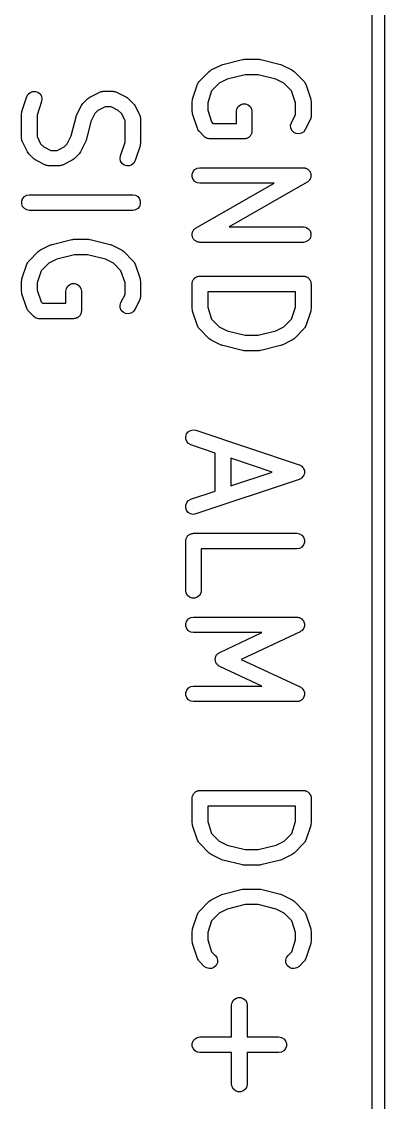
# Model space of a CAD drawing. Extents: x 84 to 159, y -171 to -32.
# Drawn here: x 99.87 to 103.38, y -97.7 to -87.25 of the extents above; entities that cross this region are included whole.
import ezdxf

# ---------------------------------------------------------------- set-up
doc = ezdxf.new("R2010")
doc.units = 0
doc.header["$MEASUREMENT"] = 0
doc.layers.add('BLACK', color=7, linetype='CONTINUOUS')

msp = doc.modelspace()

# ---------------------------------------------------------------- linework, layer by layer
at = {"layer": 'BLACK', "linetype": 'CONTINUOUS'}
for p, q in [((103.256, -105.408), (103.256, -75.7938)), ((103.376, -75.859), (103.376, -105.359)), ((101.701, -87.7218), (101.796, -87.6742)), ((101.796, -87.6742), (101.804, -87.6719)), ((101.804, -87.6719), (101.812, -87.6685)), ((101.812, -87.6685), (102.002, -87.6209)), ((102.002, -87.6209), (102.011, -87.6203)), ((102.011, -87.6203), (102.02, -87.6187)), ((102.02, -87.6187), (102.163, -87.6187)), ((102.163, -87.6187), (102.172, -87.6203)), ((102.172, -87.6203), (102.181, -87.6209)), ((102.181, -87.6209), (102.372, -87.6685)), ((102.372, -87.6685), (102.379, -87.6719)), ((102.379, -87.6719), (102.387, -87.6742)), ((102.387, -87.6742), (102.482, -87.7218)), ((101.586, -87.8311), (101.681, -87.7359)), ((101.681, -87.7359), (101.691, -87.729)), ((101.691, -87.729), (101.701, -87.7218)), ((102.029, -87.7687), (101.856, -87.812)), ((102.154, -87.7687), (102.029, -87.7687)), ((102.327, -87.812), (102.154, -87.7687)), ((102.482, -87.7218), (102.492, -87.729)), ((102.492, -87.729), (102.502, -87.7359)), ((102.502, -87.7359), (102.597, -87.8311)), ((101.52, -88.0033), (101.568, -87.8604)), ((101.568, -87.8604), (101.57, -87.8566)), ((101.57, -87.8566), (101.571, -87.8524)), ((101.571, -87.8524), (101.576, -87.8452)), ((101.576, -87.8452), (101.58, -87.8375)), ((101.58, -87.8375), (101.584, -87.8346)), ((101.584, -87.8346), (101.586, -87.8311)), ((101.779, -87.8505), (101.705, -87.9247)), ((101.856, -87.812), (101.779, -87.8505)), ((102.404, -87.8505), (102.327, -87.812)), ((102.478, -87.9247), (102.404, -87.8505)), ((102.597, -87.8311), (102.6, -87.8347)), ((102.6, -87.8347), (102.603, -87.8375)), ((102.603, -87.8375), (102.607, -87.8452)), ((102.607, -87.8452), (102.612, -87.8524)), ((102.612, -87.8524), (102.613, -87.8566)), ((102.613, -87.8566), (102.615, -87.8604)), ((102.615, -87.8604), (102.663, -88.0033)), ((99.8705, -88.1223), (99.9181, -87.9795)), ((99.9181, -87.9795), (99.9305, -87.9566)), ((99.9305, -87.9566), (99.95, -87.9393)), ((99.95, -87.9393), (99.9742, -87.9297)), ((99.9742, -87.9297), (100, -87.929)), ((100, -87.929), (100.025, -87.9372)), ((100.025, -87.9372), (100.045, -87.9534)), ((100.045, -87.9534), (100.059, -87.9756)), ((100.059, -87.9756), (100.064, -88.0011)), ((100.064, -88.0011), (100.06, -88.0269)), ((100.46, -88.0454), (100.508, -87.9978)), ((100.508, -87.9978), (100.517, -87.9909)), ((100.517, -87.9909), (100.527, -87.9837)), ((100.527, -87.9837), (100.622, -87.9361)), ((100.622, -87.9361), (100.627, -87.9349)), ((100.627, -87.9349), (100.63, -87.9327)), ((100.63, -87.9327), (100.639, -87.9312)), ((100.639, -87.9312), (100.647, -87.9287)), ((100.647, -87.9287), (100.652, -87.9289)), ((100.652, -87.9289), (100.656, -87.9282)), ((100.656, -87.9282), (100.751, -87.9282)), ((100.751, -87.9282), (100.755, -87.9289)), ((100.755, -87.9289), (100.76, -87.9287)), ((100.76, -87.9287), (100.768, -87.9312)), ((100.768, -87.9312), (100.777, -87.9327)), ((100.777, -87.9327), (100.781, -87.9349)), ((100.781, -87.9349), (100.785, -87.9361)), ((100.785, -87.9361), (100.88, -87.9837)), ((100.88, -87.9837), (100.89, -87.9909)), ((100.89, -87.9909), (100.899, -87.9978)), ((100.899, -87.9978), (100.947, -88.0454)), ((101.517, -88.027), (101.519, -88.0152)), ((101.519, -88.0152), (101.52, -88.0033)), ((101.705, -87.9247), (101.667, -88.0392)), ((102.517, -88.0392), (102.478, -87.9247)), ((102.663, -88.0033), (102.665, -88.0152)), ((102.665, -88.0152), (102.667, -88.027)), ((99.8687, -88.1342), (99.8705, -88.1223)), ((100.06, -88.0269), (100.017, -88.1582)), ((100.398, -88.1601), (100.446, -88.0649)), ((100.446, -88.0649), (100.453, -88.0552)), ((100.453, -88.0552), (100.46, -88.0454)), ((100.605, -88.1124), (100.575, -88.1429)), ((100.674, -88.0782), (100.605, -88.1124)), ((100.733, -88.0782), (100.674, -88.0782)), ((100.802, -88.1124), (100.733, -88.0782)), ((100.832, -88.1429), (100.802, -88.1124)), ((100.947, -88.0454), (100.954, -88.0552)), ((100.954, -88.0552), (100.961, -88.0649)), ((100.961, -88.0649), (101.009, -88.1601)), ((101.517, -88.1222), (101.517, -88.027)), ((101.519, -88.1341), (101.517, -88.1222)), ((101.667, -88.0392), (101.667, -88.1101)), ((101.667, -88.1101), (101.705, -88.2246)), ((101.945, -88.1222), (101.95, -88.0966)), ((101.945, -88.2377), (101.945, -88.1222)), ((101.95, -88.0966), (101.963, -88.074)), ((101.963, -88.074), (101.983, -88.0573)), ((101.983, -88.0573), (102.007, -88.0484)), ((102.007, -88.0484), (102.033, -88.0484)), ((102.033, -88.0484), (102.058, -88.0573)), ((102.058, -88.0573), (102.078, -88.074)), ((102.078, -88.074), (102.091, -88.0966)), ((102.091, -88.0966), (102.095, -88.1222)), ((102.095, -88.1222), (102.095, -88.3127)), ((102.517, -88.1522), (102.517, -88.0392)), ((102.667, -88.027), (102.667, -88.1699)), ((99.8666, -88.146), (99.8687, -88.1342)), ((99.8666, -88.3841), (99.8666, -88.146)), ((100.017, -88.1582), (100.017, -88.3664)), ((100.347, -88.358), (100.393, -88.1755)), ((100.393, -88.1755), (100.396, -88.168)), ((100.396, -88.168), (100.398, -88.1601)), ((100.536, -88.2198), (100.491, -88.4023)), ((100.575, -88.1429), (100.536, -88.2198)), ((100.867, -88.2114), (100.832, -88.1429)), ((100.867, -88.4196), (100.867, -88.2114)), ((101.009, -88.1601), (101.01, -88.1643)), ((101.01, -88.1643), (101.012, -88.168)), ((101.012, -88.168), (101.014, -88.1767)), ((101.014, -88.1767), (101.016, -88.1851)), ((101.016, -88.1851), (101.016, -88.1894)), ((101.016, -88.1894), (101.017, -88.1937)), ((101.017, -88.1937), (101.017, -88.4318)), ((101.52, -88.146), (101.519, -88.1341)), ((101.568, -88.2888), (101.52, -88.146)), ((101.705, -88.2246), (101.718, -88.2377)), ((102.477, -88.2316), (102.517, -88.1522)), ((102.659, -88.2034), (102.611, -88.2986)), ((102.66, -88.1993), (102.659, -88.2034)), ((102.662, -88.1955), (102.66, -88.1993)), ((102.664, -88.1869), (102.662, -88.1955)), ((102.666, -88.1784), (102.664, -88.1869)), ((102.667, -88.1699), (102.666, -88.1741)), ((102.666, -88.1741), (102.666, -88.1784)), ((101.57, -88.2926), (101.568, -88.2888)), ((101.571, -88.2968), (101.57, -88.2926)), ((101.576, -88.304), (101.571, -88.2968)), ((101.58, -88.3117), (101.576, -88.304)), ((101.584, -88.3146), (101.58, -88.3117)), ((101.586, -88.3181), (101.584, -88.3146)), ((101.634, -88.3657), (101.586, -88.3181)), ((101.718, -88.2377), (101.945, -88.2377)), ((102.092, -88.3319), (102.091, -88.3384)), ((102.094, -88.3257), (102.092, -88.3319)), ((102.095, -88.3127), (102.094, -88.3192)), ((102.094, -88.3192), (102.094, -88.3257)), ((102.469, -88.2565), (102.477, -88.2316)), ((102.471, -88.2825), (102.469, -88.2565)), ((102.481, -88.3064), (102.471, -88.2825)), ((102.499, -88.3253), (102.481, -88.3064)), ((102.523, -88.337), (102.499, -88.3253)), ((102.596, -88.3196), (102.574, -88.3339)), ((102.611, -88.2986), (102.596, -88.3196)), ((99.8674, -88.3884), (99.8666, -88.3841)), ((99.8671, -88.3927), (99.8674, -88.3884)), ((99.8696, -88.4011), (99.8671, -88.3927)), ((99.8711, -88.4098), (99.8696, -88.4011)), ((99.8733, -88.4135), (99.8711, -88.4098)), ((99.8745, -88.4177), (99.8733, -88.4135)), ((99.9222, -88.5129), (99.8745, -88.4177)), ((100.017, -88.3664), (100.051, -88.435)), ((100.051, -88.435), (100.081, -88.4654)), ((100.278, -88.4654), (100.309, -88.435)), ((100.309, -88.435), (100.347, -88.358)), ((100.485, -88.4177), (100.437, -88.5129)), ((100.487, -88.4098), (100.485, -88.4177)), ((100.491, -88.4023), (100.487, -88.4098)), ((100.823, -88.5509), (100.867, -88.4196)), ((101.017, -88.4318), (101.015, -88.4436)), ((101.637, -88.3676), (101.634, -88.3657)), ((101.639, -88.3702), (101.637, -88.3676)), ((101.647, -88.3751), (101.639, -88.3702)), ((101.655, -88.3807), (101.647, -88.3751)), ((101.658, -88.3815), (101.655, -88.3807)), ((101.661, -88.3832), (101.658, -88.3815)), ((101.671, -88.3849), (101.661, -88.3832)), ((101.68, -88.3874), (101.671, -88.3849)), ((101.684, -88.3871), (101.68, -88.3874)), ((101.687, -88.3877), (101.684, -88.3871)), ((102.02, -88.3877), (101.687, -88.3877)), ((102.027, -88.3866), (102.02, -88.3877)), ((102.033, -88.3866), (102.027, -88.3866)), ((102.039, -88.3843), (102.033, -88.3866)), ((102.046, -88.3832), (102.039, -88.3843)), ((102.052, -88.3799), (102.046, -88.3832)), ((102.058, -88.3777), (102.052, -88.3799)), ((102.063, -88.3734), (102.058, -88.3777)), ((102.068, -88.3702), (102.063, -88.3734)), ((102.073, -88.3651), (102.068, -88.3702)), ((102.078, -88.3609), (102.073, -88.3651)), ((102.081, -88.3552), (102.078, -88.3609)), ((102.085, -88.3502), (102.081, -88.3552)), ((102.087, -88.344), (102.085, -88.3502)), ((102.091, -88.3384), (102.087, -88.344)), ((102.548, -88.34), (102.523, -88.337)), ((102.574, -88.3339), (102.548, -88.34)), ((99.9293, -88.5226), (99.9222, -88.5129)), ((99.9362, -88.5324), (99.9293, -88.5226)), ((99.9838, -88.58), (99.9362, -88.5324)), ((100.081, -88.4654), (100.15, -88.4996)), ((100.15, -88.4996), (100.21, -88.4996)), ((100.21, -88.4996), (100.278, -88.4654)), ((100.423, -88.5324), (100.376, -88.58)), ((100.43, -88.5226), (100.423, -88.5324)), ((100.437, -88.5129), (100.43, -88.5226)), ((101.013, -88.4555), (100.965, -88.5983)), ((101.015, -88.4436), (101.013, -88.4555)), ((99.9937, -88.5869), (99.9838, -88.58)), ((100.003, -88.5941), (99.9937, -88.5869)), ((100.099, -88.6417), (100.003, -88.5941)), ((100.103, -88.6429), (100.099, -88.6417)), ((100.106, -88.6451), (100.103, -88.6429)), ((100.115, -88.6466), (100.106, -88.6451)), ((100.253, -88.6451), (100.244, -88.6466)), ((100.257, -88.6429), (100.253, -88.6451)), ((100.261, -88.6417), (100.257, -88.6429)), ((100.356, -88.5941), (100.261, -88.6417)), ((100.366, -88.5869), (100.356, -88.5941)), ((100.376, -88.58), (100.366, -88.5869)), ((100.819, -88.5767), (100.823, -88.5509)), ((100.824, -88.6022), (100.819, -88.5767)), ((100.838, -88.6244), (100.824, -88.6022)), ((100.858, -88.6406), (100.838, -88.6244)), ((100.883, -88.6488), (100.858, -88.6406)), ((100.933, -88.6385), (100.909, -88.6481)), ((100.953, -88.6212), (100.933, -88.6385)), ((100.965, -88.5983), (100.953, -88.6212)), ((100.124, -88.6491), (100.115, -88.6466)), ((100.128, -88.6489), (100.124, -88.6491)), ((100.132, -88.6496), (100.128, -88.6489)), ((100.227, -88.6496), (100.132, -88.6496)), ((100.232, -88.6489), (100.227, -88.6496)), ((100.236, -88.6491), (100.232, -88.6489)), ((100.244, -88.6466), (100.236, -88.6491)), ((100.909, -88.6481), (100.883, -88.6488)), ((101.518, -88.7283), (101.527, -88.7038)), ((101.518, -88.7543), (101.518, -88.7283)), ((101.527, -88.7038), (101.543, -88.6838)), ((101.543, -88.6838), (101.566, -88.6708)), ((101.566, -88.6708), (101.592, -88.6663)), ((101.592, -88.6663), (102.592, -88.6663)), ((102.592, -88.6663), (102.598, -88.6675)), ((102.598, -88.6675), (102.605, -88.6675)), ((102.605, -88.6675), (102.611, -88.6697)), ((102.611, -88.6697), (102.617, -88.6708)), ((102.617, -88.6708), (102.623, -88.6742)), ((102.623, -88.6742), (102.629, -88.6765)), ((102.629, -88.6765), (102.634, -88.6806)), ((102.634, -88.6806), (102.64, -88.6838)), ((102.64, -88.6838), (102.644, -88.689)), ((102.644, -88.689), (102.649, -88.6933)), ((102.649, -88.6933), (102.652, -88.6989)), ((102.652, -88.6989), (102.657, -88.7038)), ((102.657, -88.7038), (102.659, -88.7101)), ((102.659, -88.7101), (102.662, -88.7159)), ((102.662, -88.7159), (102.663, -88.7223)), ((102.663, -88.7223), (102.665, -88.7283)), ((102.665, -88.7283), (102.665, -88.735)), ((102.665, -88.735), (102.667, -88.7416)), ((102.667, -88.7416), (102.665, -88.7479)), ((102.665, -88.7479), (102.665, -88.7543)), ((101.527, -88.7788), (101.518, -88.7543)), ((101.543, -88.7987), (101.527, -88.7788)), ((101.566, -88.8118), (101.543, -88.7987)), ((101.554, -89.2476), (102.309, -88.8163)), ((101.592, -88.8163), (101.566, -88.8118)), ((102.309, -88.8163), (101.592, -88.8163)), ((102.629, -88.8064), (101.874, -89.2377)), ((102.634, -88.8021), (102.629, -88.8064)), ((102.64, -88.7987), (102.634, -88.8021)), ((102.644, -88.7938), (102.64, -88.7987)), ((102.649, -88.7897), (102.644, -88.7938)), ((102.652, -88.7839), (102.649, -88.7897)), ((102.657, -88.7788), (102.652, -88.7839)), ((102.659, -88.7728), (102.657, -88.7788)), ((102.662, -88.7672), (102.659, -88.7728)), ((102.663, -88.7606), (102.662, -88.7672)), ((102.665, -88.7543), (102.663, -88.7606)), ((99.8767, -88.9657), (99.8934, -88.9457)), ((99.8934, -88.9457), (99.916, -88.9327)), ((99.916, -88.9327), (99.9416, -88.9282)), ((99.9416, -88.9282), (100.942, -88.9282)), ((100.942, -88.9282), (100.967, -88.9327)), ((100.967, -88.9327), (100.99, -88.9457)), ((100.99, -88.9457), (101.007, -88.9657)), ((99.8678, -88.9902), (99.8767, -88.9657)), ((99.8678, -89.0162), (99.8678, -88.9902)), ((99.8767, -89.0407), (99.8678, -89.0162)), ((99.8934, -89.0606), (99.8767, -89.0407)), ((99.916, -89.0737), (99.8934, -89.0606)), ((100.99, -89.0606), (100.967, -89.0737)), ((101.007, -89.0407), (100.99, -89.0606)), ((101.007, -88.9657), (101.015, -88.9902)), ((101.015, -89.0162), (101.007, -89.0407)), ((101.015, -88.9902), (101.015, -89.0162)), ((99.9416, -89.0782), (99.916, -89.0737)), ((100.942, -89.0782), (99.9416, -89.0782)), ((100.967, -89.0737), (100.942, -89.0782)), ((101.527, -89.2752), (101.531, -89.2701)), ((101.531, -89.2701), (101.534, -89.2642)), ((101.534, -89.2642), (101.539, -89.2602)), ((101.539, -89.2602), (101.543, -89.2553)), ((101.543, -89.2553), (101.549, -89.2519)), ((101.549, -89.2519), (101.554, -89.2476)), ((101.874, -89.2377), (102.592, -89.2377)), ((102.592, -89.2377), (102.617, -89.2422)), ((102.617, -89.2422), (102.64, -89.2553)), ((102.64, -89.2553), (102.657, -89.2752)), ((100.162, -89.4066), (100.352, -89.359)), ((100.352, -89.359), (100.361, -89.3584)), ((100.361, -89.3584), (100.37, -89.3568)), ((100.37, -89.3568), (100.513, -89.3568)), ((100.513, -89.3568), (100.522, -89.3584)), ((100.522, -89.3584), (100.531, -89.359)), ((100.531, -89.359), (100.722, -89.4066)), ((101.517, -89.3124), (101.518, -89.3061)), ((101.518, -89.319), (101.517, -89.3124)), ((101.518, -89.2997), (101.52, -89.2934)), ((101.518, -89.3061), (101.518, -89.2997)), ((101.518, -89.3257), (101.518, -89.319)), ((101.52, -89.3317), (101.518, -89.3257)), ((101.52, -89.2934), (101.521, -89.2867)), ((101.521, -89.3381), (101.52, -89.3317)), ((101.521, -89.2867), (101.524, -89.2812)), ((101.524, -89.3439), (101.521, -89.3381)), ((101.524, -89.2812), (101.527, -89.2752)), ((101.527, -89.3502), (101.524, -89.3439)), ((101.531, -89.3551), (101.527, -89.3502)), ((101.534, -89.3607), (101.531, -89.3551)), ((101.539, -89.365), (101.534, -89.3607)), ((101.543, -89.3702), (101.539, -89.365)), ((101.549, -89.3734), (101.543, -89.3702)), ((101.554, -89.3775), (101.549, -89.3734)), ((102.64, -89.3702), (102.617, -89.3832)), ((102.657, -89.3502), (102.64, -89.3702)), ((102.657, -89.2752), (102.665, -89.2997)), ((102.665, -89.3257), (102.657, -89.3502)), ((102.665, -89.2997), (102.665, -89.3257)), ((99.9362, -89.5692), (100.031, -89.474)), ((100.031, -89.474), (100.041, -89.4671)), ((100.041, -89.4671), (100.051, -89.4599)), ((100.051, -89.4599), (100.146, -89.4123)), ((100.146, -89.4123), (100.154, -89.41)), ((100.154, -89.41), (100.162, -89.4066)), ((100.722, -89.4066), (100.729, -89.41)), ((100.729, -89.41), (100.737, -89.4123)), ((100.737, -89.4123), (100.832, -89.4599)), ((100.832, -89.4599), (100.842, -89.4671)), ((100.842, -89.4671), (100.852, -89.474)), ((100.852, -89.474), (100.947, -89.5692)), ((101.56, -89.3798), (101.554, -89.3775)), ((101.566, -89.3832), (101.56, -89.3798)), ((101.572, -89.3843), (101.566, -89.3832)), ((101.578, -89.3865), (101.572, -89.3843)), ((101.585, -89.3865), (101.578, -89.3865)), ((101.592, -89.3877), (101.585, -89.3865)), ((102.592, -89.3877), (101.592, -89.3877)), ((102.617, -89.3832), (102.592, -89.3877)), ((99.9213, -89.5905), (99.9263, -89.5833)), ((99.9263, -89.5833), (99.9305, -89.5756)), ((99.9305, -89.5756), (99.9337, -89.5727)), ((99.9337, -89.5727), (99.9362, -89.5692)), ((100.206, -89.5501), (100.129, -89.5886)), ((100.379, -89.5068), (100.206, -89.5501)), ((100.504, -89.5068), (100.379, -89.5068)), ((100.677, -89.5501), (100.504, -89.5068)), ((100.754, -89.5886), (100.677, -89.5501)), ((100.947, -89.5692), (100.95, -89.5727)), ((100.95, -89.5727), (100.953, -89.5756)), ((100.953, -89.5756), (100.957, -89.5833)), ((100.957, -89.5833), (100.962, -89.5905)), ((99.8705, -89.7414), (99.9181, -89.5985)), ((99.9181, -89.5985), (99.9201, -89.5947)), ((99.9201, -89.5947), (99.9213, -89.5905)), ((100.055, -89.6628), (100.017, -89.7773)), ((100.129, -89.5886), (100.055, -89.6628)), ((100.828, -89.6628), (100.754, -89.5886)), ((100.867, -89.7773), (100.828, -89.6628)), ((100.962, -89.5905), (100.963, -89.5947)), ((100.963, -89.5947), (100.965, -89.5985)), ((100.965, -89.5985), (101.013, -89.7414)), ((99.8666, -89.7651), (99.8687, -89.7533)), ((99.8666, -89.8603), (99.8666, -89.7651)), ((99.8687, -89.7533), (99.8705, -89.7414)), ((100.017, -89.7773), (100.017, -89.8482)), ((100.333, -89.7954), (100.357, -89.7865)), ((100.357, -89.7865), (100.383, -89.7865)), ((100.383, -89.7865), (100.408, -89.7954)), ((100.867, -89.8902), (100.867, -89.7773)), ((101.013, -89.7414), (101.015, -89.7533)), ((101.015, -89.7533), (101.017, -89.7651)), ((101.017, -89.7651), (101.017, -89.908)), ((101.517, -89.7889), (101.518, -89.7824)), ((101.517, -90.027), (101.517, -89.7889)), ((101.518, -89.7759), (101.52, -89.7697)), ((101.518, -89.7824), (101.518, -89.7759)), ((101.52, -89.7697), (101.521, -89.7633)), ((101.521, -89.7633), (101.524, -89.7576)), ((101.524, -89.7576), (101.527, -89.7514)), ((101.527, -89.7514), (101.531, -89.7464)), ((101.531, -89.7464), (101.534, -89.7407)), ((101.534, -89.7407), (101.539, -89.7365)), ((101.539, -89.7365), (101.543, -89.7315)), ((101.543, -89.7315), (101.549, -89.7282)), ((101.549, -89.7282), (101.554, -89.724)), ((101.554, -89.724), (101.56, -89.7217)), ((101.56, -89.7217), (101.566, -89.7184)), ((101.566, -89.7184), (101.572, -89.7173)), ((101.572, -89.7173), (101.579, -89.715)), ((101.579, -89.715), (101.585, -89.715)), ((101.585, -89.715), (101.592, -89.7139)), ((101.592, -89.7139), (102.592, -89.7139)), ((102.592, -89.7139), (102.598, -89.715)), ((102.598, -89.715), (102.605, -89.715)), ((102.605, -89.715), (102.611, -89.7173)), ((102.611, -89.7173), (102.617, -89.7184)), ((102.617, -89.7184), (102.623, -89.7217)), ((102.623, -89.7217), (102.629, -89.724)), ((102.629, -89.724), (102.634, -89.7282)), ((102.634, -89.7282), (102.64, -89.7315)), ((102.64, -89.7315), (102.644, -89.7365)), ((102.644, -89.7365), (102.649, -89.7407)), ((102.649, -89.7407), (102.652, -89.7464)), ((102.652, -89.7464), (102.657, -89.7514)), ((102.657, -89.7514), (102.659, -89.7576)), ((102.659, -89.7576), (102.662, -89.7633)), ((102.662, -89.7633), (102.663, -89.7697)), ((102.663, -89.7697), (102.665, -89.7759)), ((102.665, -89.7759), (102.665, -89.7824)), ((102.665, -89.7824), (102.667, -89.7889)), ((102.667, -89.7889), (102.667, -90.027)), ((99.8687, -89.8722), (99.8666, -89.8603)), ((99.8705, -89.8841), (99.8687, -89.8722)), ((99.9181, -90.0269), (99.8705, -89.8841)), ((100.017, -89.8482), (100.055, -89.9627)), ((100.295, -89.8603), (100.3, -89.8347)), ((100.295, -89.9758), (100.295, -89.8603)), ((100.3, -89.8347), (100.313, -89.8121)), ((100.313, -89.8121), (100.333, -89.7954)), ((100.408, -89.7954), (100.428, -89.8121)), ((100.428, -89.8121), (100.441, -89.8347)), ((100.441, -89.8347), (100.445, -89.8603)), ((100.445, -89.8603), (100.445, -90.0508)), ((100.827, -89.9696), (100.867, -89.8902)), ((101.667, -89.8639), (101.667, -90.0148)), ((102.517, -89.8639), (101.667, -89.8639)), ((102.517, -90.0148), (102.517, -89.8639)), ((100.055, -89.9627), (100.068, -89.9758)), ((100.068, -89.9758), (100.295, -89.9758)), ((100.819, -89.9946), (100.827, -89.9696)), ((100.821, -90.0206), (100.819, -89.9946)), ((101.009, -89.9415), (100.961, -90.0367)), ((101.01, -89.9373), (101.009, -89.9415)), ((101.012, -89.9336), (101.01, -89.9373)), ((101.014, -89.9249), (101.012, -89.9336)), ((101.016, -89.9165), (101.014, -89.9249)), ((101.017, -89.908), (101.016, -89.9122)), ((101.016, -89.9122), (101.016, -89.9165)), ((99.9201, -90.0307), (99.9181, -90.0269)), ((99.9213, -90.0349), (99.9201, -90.0307)), ((99.9263, -90.0421), (99.9213, -90.0349)), ((99.9305, -90.0498), (99.9263, -90.0421)), ((99.9337, -90.0527), (99.9305, -90.0498)), ((99.9362, -90.0562), (99.9337, -90.0527)), ((99.9838, -90.1038), (99.9362, -90.0562)), ((99.9865, -90.1057), (99.9838, -90.1038)), ((99.9886, -90.1083), (99.9865, -90.1057)), ((100.423, -90.1032), (100.418, -90.1083)), ((100.428, -90.099), (100.423, -90.1032)), ((100.431, -90.0933), (100.428, -90.099)), ((100.435, -90.0883), (100.431, -90.0933)), ((100.437, -90.0821), (100.435, -90.0883)), ((100.441, -90.0765), (100.437, -90.0821)), ((100.442, -90.07), (100.441, -90.0765)), ((100.444, -90.0638), (100.442, -90.07)), ((100.445, -90.0508), (100.444, -90.0573)), ((100.444, -90.0573), (100.444, -90.0638)), ((100.831, -90.0445), (100.821, -90.0206)), ((100.849, -90.0634), (100.831, -90.0445)), ((100.873, -90.0751), (100.849, -90.0634)), ((100.898, -90.0781), (100.873, -90.0751)), ((100.924, -90.072), (100.898, -90.0781)), ((100.946, -90.0577), (100.924, -90.072)), ((100.961, -90.0367), (100.946, -90.0577)), ((101.519, -90.0388), (101.517, -90.027)), ((101.52, -90.0507), (101.519, -90.0388)), ((101.568, -90.1936), (101.52, -90.0507)), ((101.667, -90.0148), (101.705, -90.1293)), ((102.478, -90.1293), (102.517, -90.0148)), ((102.663, -90.0507), (102.615, -90.1936)), ((102.665, -90.0388), (102.663, -90.0507)), ((102.667, -90.027), (102.665, -90.0388)), ((99.9971, -90.1132), (99.9886, -90.1083)), ((100.005, -90.1188), (99.9971, -90.1132)), ((100.008, -90.1196), (100.005, -90.1188)), ((100.011, -90.1213), (100.008, -90.1196)), ((100.021, -90.123), (100.011, -90.1213)), ((100.03, -90.1255), (100.021, -90.123)), ((100.034, -90.1252), (100.03, -90.1255)), ((100.037, -90.1258), (100.034, -90.1252)), ((100.37, -90.1258), (100.037, -90.1258)), ((100.377, -90.1247), (100.37, -90.1258)), ((100.383, -90.1247), (100.377, -90.1247)), ((100.389, -90.1224), (100.383, -90.1247)), ((100.396, -90.1213), (100.389, -90.1224)), ((100.402, -90.118), (100.396, -90.1213)), ((100.408, -90.1158), (100.402, -90.118)), ((100.413, -90.1115), (100.408, -90.1158)), ((100.418, -90.1083), (100.413, -90.1115)), ((101.57, -90.1974), (101.568, -90.1936)), ((101.571, -90.2016), (101.57, -90.1974)), ((101.576, -90.2087), (101.571, -90.2016)), ((101.58, -90.2165), (101.576, -90.2087)), ((101.705, -90.1293), (101.779, -90.2035)), ((101.779, -90.2035), (101.856, -90.242)), ((102.327, -90.242), (102.404, -90.2035)), ((102.404, -90.2035), (102.478, -90.1293)), ((102.607, -90.2088), (102.603, -90.2165)), ((102.612, -90.2016), (102.607, -90.2088)), ((102.613, -90.1974), (102.612, -90.2016)), ((102.615, -90.1936), (102.613, -90.1974)), ((101.584, -90.2193), (101.58, -90.2165)), ((101.586, -90.2229), (101.584, -90.2193)), ((101.681, -90.3181), (101.586, -90.2229)), ((101.856, -90.242), (102.029, -90.2853)), ((102.029, -90.2853), (102.154, -90.2853)), ((102.154, -90.2853), (102.327, -90.242)), ((102.597, -90.2229), (102.502, -90.3181)), ((102.6, -90.2193), (102.597, -90.2229)), ((102.603, -90.2165), (102.6, -90.2193)), ((101.691, -90.325), (101.681, -90.3181)), ((101.701, -90.3322), (101.691, -90.325)), ((101.796, -90.3798), (101.701, -90.3322)), ((101.804, -90.3821), (101.796, -90.3798)), ((101.812, -90.3855), (101.804, -90.3821)), ((102.002, -90.4331), (101.812, -90.3855)), ((102.372, -90.3855), (102.181, -90.4331)), ((102.379, -90.3821), (102.372, -90.3855)), ((102.387, -90.3798), (102.379, -90.3821)), ((102.482, -90.3322), (102.387, -90.3798)), ((102.492, -90.325), (102.482, -90.3322)), ((102.502, -90.3181), (102.492, -90.325)), ((102.011, -90.4337), (102.002, -90.4331)), ((102.02, -90.4353), (102.011, -90.4337)), ((102.163, -90.4353), (102.02, -90.4353)), ((102.172, -90.4337), (102.163, -90.4353)), ((102.181, -90.4331), (102.172, -90.4337)), ((101.454, -91.2625), (101.463, -91.2378)), ((101.463, -91.2378), (101.479, -91.2174)), ((101.479, -91.2174), (101.501, -91.2037)), ((101.501, -91.2037), (101.527, -91.1985)), ((101.527, -91.1985), (101.552, -91.2023)), ((101.552, -91.2023), (102.552, -91.5357)), ((101.455, -91.2885), (101.454, -91.2625)), ((101.465, -91.3127), (101.455, -91.2885)), ((101.482, -91.3322), (101.465, -91.3127)), ((101.505, -91.3446), (101.482, -91.3322)), ((101.739, -91.4228), (101.505, -91.3446)), ((101.739, -91.7908), (101.739, -91.4228)), ((102.291, -91.6068), (101.889, -91.4728)), ((101.889, -91.4728), (101.889, -91.7408)), ((102.552, -91.5357), (102.554, -91.5366)), ((102.554, -91.5366), (102.556, -91.5371)), ((102.556, -91.5371), (102.566, -91.5428)), ((102.566, -91.5428), (102.575, -91.5481)), ((102.575, -91.5481), (102.577, -91.5496)), ((102.577, -91.5496), (102.578, -91.5507)), ((102.578, -91.5507), (102.585, -91.5593)), ((102.585, -91.5593), (102.593, -91.5675)), ((102.593, -91.5675), (102.593, -91.5695)), ((101.889, -91.7408), (102.291, -91.6068)), ((102.566, -91.6708), (102.556, -91.6766)), ((102.575, -91.6656), (102.566, -91.6708)), ((102.577, -91.664), (102.575, -91.6656)), ((102.578, -91.6629), (102.577, -91.664)), ((102.585, -91.6543), (102.578, -91.6629)), ((102.593, -91.6461), (102.585, -91.6543)), ((102.593, -91.5695), (102.595, -91.5711)), ((102.595, -91.6425), (102.593, -91.6441)), ((102.593, -91.6441), (102.593, -91.6461)), ((102.595, -91.5711), (102.598, -91.5815)), ((102.598, -91.6321), (102.595, -91.6425)), ((102.598, -91.5815), (102.602, -91.5918)), ((102.602, -91.6218), (102.598, -91.6321)), ((102.602, -91.5918), (102.602, -91.5938)), ((102.602, -91.5938), (102.603, -91.5958)), ((102.603, -91.6178), (102.602, -91.6198)), ((102.602, -91.6198), (102.602, -91.6218)), ((102.603, -91.5958), (102.603, -91.6068)), ((102.603, -91.6068), (102.603, -91.6178)), ((102.552, -91.678), (101.552, -92.0113)), ((102.554, -91.677), (102.552, -91.678)), ((102.556, -91.6766), (102.554, -91.677)), ((101.465, -91.9009), (101.482, -91.8814)), ((101.482, -91.8814), (101.505, -91.869)), ((101.505, -91.869), (101.739, -91.7908)), ((101.454, -91.9511), (101.455, -91.9251)), ((101.463, -91.9759), (101.454, -91.9511)), ((101.455, -91.9251), (101.465, -91.9009)), ((101.479, -91.9963), (101.463, -91.9759)), ((101.501, -92.0099), (101.479, -91.9963)), ((101.527, -92.0151), (101.501, -92.0099)), ((101.552, -92.0113), (101.527, -92.0151)), ((101.454, -92.2735), (101.455, -92.267)), ((101.454, -92.7497), (101.454, -92.2735)), ((101.455, -92.2605), (101.457, -92.2543)), ((101.455, -92.267), (101.455, -92.2605)), ((101.457, -92.2543), (101.458, -92.2478)), ((101.458, -92.2478), (101.461, -92.2421)), ((101.461, -92.2421), (101.464, -92.236)), ((101.464, -92.236), (101.468, -92.2309)), ((101.468, -92.2309), (101.471, -92.2253)), ((101.471, -92.2253), (101.476, -92.221)), ((101.476, -92.221), (101.48, -92.216)), ((101.48, -92.216), (101.486, -92.2127)), ((101.486, -92.2127), (101.491, -92.2085)), ((101.491, -92.2085), (101.497, -92.2063)), ((101.497, -92.2063), (101.503, -92.203)), ((101.503, -92.203), (101.509, -92.2019)), ((101.509, -92.2019), (101.516, -92.1996)), ((101.516, -92.1996), (101.522, -92.1996)), ((101.522, -92.1996), (101.529, -92.1985)), ((101.529, -92.1985), (102.529, -92.1985)), ((102.529, -92.1985), (102.554, -92.203)), ((102.554, -92.203), (102.577, -92.216)), ((102.577, -92.216), (102.594, -92.236)), ((102.594, -92.236), (102.602, -92.2605)), ((102.602, -92.2865), (102.594, -92.311)), ((102.602, -92.2605), (102.602, -92.2865)), ((102.529, -92.3485), (101.604, -92.3485)), ((101.604, -92.3485), (101.604, -92.7497)), ((102.554, -92.344), (102.529, -92.3485)), ((102.577, -92.3309), (102.554, -92.344)), ((102.594, -92.311), (102.577, -92.3309)), ((101.458, -92.7753), (101.454, -92.7497)), ((101.471, -92.7979), (101.458, -92.7753)), ((101.491, -92.8146), (101.471, -92.7979)), ((101.516, -92.8235), (101.491, -92.8146)), ((101.566, -92.8146), (101.542, -92.8235)), ((101.586, -92.7979), (101.566, -92.8146)), ((101.599, -92.7753), (101.586, -92.7979)), ((101.604, -92.7497), (101.599, -92.7753)), ((101.542, -92.8235), (101.516, -92.8235)), ((101.464, -93.0455), (101.48, -93.0255)), ((101.48, -93.0255), (101.503, -93.0125)), ((101.503, -93.0125), (101.529, -93.008)), ((101.529, -93.008), (102.529, -93.008)), ((102.529, -93.008), (102.538, -93.0097)), ((102.538, -93.0097), (102.548, -93.0105)), ((102.548, -93.0105), (102.551, -93.0119)), ((102.551, -93.0119), (102.554, -93.0125)), ((102.554, -93.0125), (102.563, -93.0174)), ((102.563, -93.0174), (102.572, -93.0216)), ((102.572, -93.0216), (102.574, -93.0239)), ((102.574, -93.0239), (102.577, -93.0255)), ((102.577, -93.0255), (102.583, -93.033)), ((101.455, -93.07), (101.464, -93.0455)), ((101.455, -93.096), (101.455, -93.07)), ((101.464, -93.1205), (101.455, -93.096)), ((101.48, -93.1405), (101.464, -93.1205)), ((102.587, -93.128), (102.582, -93.136)), ((102.583, -93.033), (102.59, -93.04)), ((102.594, -93.1205), (102.587, -93.128)), ((102.59, -93.04), (102.591, -93.043)), ((102.591, -93.043), (102.594, -93.0455)), ((102.594, -93.0455), (102.597, -93.0547)), ((102.595, -93.1174), (102.594, -93.1205)), ((102.597, -93.1147), (102.595, -93.1174)), ((102.597, -93.0547), (102.601, -93.0636)), ((102.599, -93.1052), (102.597, -93.1147)), ((102.602, -93.096), (102.599, -93.1052)), ((102.601, -93.0636), (102.601, -93.0669)), ((102.601, -93.0669), (102.602, -93.07)), ((102.602, -93.07), (102.602, -93.0798)), ((102.602, -93.0798), (102.603, -93.0895)), ((102.603, -93.0895), (102.602, -93.0927)), ((102.602, -93.0927), (102.602, -93.096)), ((101.503, -93.1535), (101.48, -93.1405)), ((101.529, -93.158), (101.503, -93.1535)), ((102.191, -93.158), (101.529, -93.158)), ((101.783, -93.3484), (102.191, -93.158)), ((102.56, -93.151), (101.992, -93.4163)), ((102.568, -93.1453), (102.56, -93.151)), ((102.577, -93.1405), (102.568, -93.1453)), ((102.579, -93.1379), (102.577, -93.1405)), ((102.582, -93.136), (102.579, -93.1379)), ((101.74, -93.4098), (101.741, -93.4035)), ((101.74, -93.4163), (101.74, -93.4098)), ((101.74, -93.4228), (101.74, -93.4163)), ((101.741, -93.4292), (101.74, -93.4228)), ((101.741, -93.4035), (101.742, -93.3969)), ((101.742, -93.4358), (101.741, -93.4292)), ((101.742, -93.3969), (101.745, -93.391)), ((101.745, -93.4417), (101.742, -93.4358)), ((101.745, -93.391), (101.746, -93.3847)), ((101.746, -93.448), (101.745, -93.4417)), ((101.746, -93.3847), (101.75, -93.3793)), ((101.75, -93.4534), (101.746, -93.448)), ((101.75, -93.3793), (101.753, -93.3733)), ((101.753, -93.3733), (101.758, -93.3687)), ((101.758, -93.3687), (101.761, -93.3633)), ((101.761, -93.3633), (101.767, -93.3595)), ((101.767, -93.3595), (101.771, -93.3549)), ((101.771, -93.3549), (101.777, -93.3521)), ((101.777, -93.3521), (101.783, -93.3484)), ((101.992, -93.4163), (102.56, -93.6817)), ((101.753, -93.4594), (101.75, -93.4534)), ((101.758, -93.464), (101.753, -93.4594)), ((101.761, -93.4693), (101.758, -93.464)), ((101.767, -93.4731), (101.761, -93.4693)), ((101.771, -93.4778), (101.767, -93.4731)), ((101.777, -93.4805), (101.771, -93.4778)), ((101.783, -93.4843), (101.777, -93.4805)), ((102.191, -93.6747), (101.783, -93.4843)), ((101.455, -93.7366), (101.464, -93.7122)), ((101.455, -93.7627), (101.455, -93.7366)), ((101.464, -93.7122), (101.48, -93.6922)), ((101.48, -93.6922), (101.503, -93.6792)), ((101.503, -93.6792), (101.529, -93.6747)), ((101.529, -93.6747), (102.191, -93.6747)), ((102.56, -93.6817), (102.568, -93.6873)), ((102.568, -93.6873), (102.577, -93.6922)), ((102.577, -93.6922), (102.579, -93.6947)), ((102.579, -93.6947), (102.582, -93.6966)), ((102.582, -93.6966), (102.587, -93.7047)), ((102.587, -93.7047), (102.594, -93.7122)), ((102.594, -93.7122), (102.595, -93.7153)), ((102.595, -93.7153), (102.597, -93.718)), ((102.597, -93.718), (102.599, -93.7274)), ((102.599, -93.7274), (102.602, -93.7366)), ((102.602, -93.7366), (102.602, -93.74)), ((102.602, -93.74), (102.603, -93.7432)), ((102.603, -93.7432), (102.602, -93.7529)), ((102.602, -93.7529), (102.602, -93.7627)), ((101.464, -93.7872), (101.455, -93.7627)), ((101.48, -93.8071), (101.464, -93.7872)), ((101.503, -93.8201), (101.48, -93.8071)), ((101.529, -93.8247), (101.503, -93.8201)), ((102.529, -93.8247), (101.529, -93.8247)), ((102.538, -93.823), (102.529, -93.8247)), ((102.548, -93.8221), (102.538, -93.823)), ((102.551, -93.8207), (102.548, -93.8221)), ((102.554, -93.8201), (102.551, -93.8207)), ((102.563, -93.8152), (102.554, -93.8201)), ((102.572, -93.8111), (102.563, -93.8152)), ((102.574, -93.8088), (102.572, -93.8111)), ((102.577, -93.8071), (102.574, -93.8088)), ((102.583, -93.7996), (102.577, -93.8071)), ((102.59, -93.7927), (102.583, -93.7996)), ((102.591, -93.7897), (102.59, -93.7927)), ((102.594, -93.7872), (102.591, -93.7897)), ((102.597, -93.778), (102.594, -93.7872)), ((102.601, -93.7691), (102.597, -93.778)), ((102.602, -93.7627), (102.601, -93.7658)), ((102.601, -93.7658), (102.601, -93.7691)), ((101.54, -94.7056), (101.544, -94.7006)), ((101.544, -94.7006), (101.55, -94.6973)), ((101.55, -94.6973), (101.555, -94.6931)), ((101.555, -94.6931), (101.561, -94.6909)), ((101.561, -94.6909), (101.566, -94.6876)), ((101.566, -94.6876), (101.573, -94.6864)), ((101.573, -94.6864), (101.579, -94.6842)), ((101.579, -94.6842), (101.586, -94.6842)), ((101.586, -94.6842), (101.592, -94.683)), ((101.592, -94.683), (102.592, -94.683)), ((102.592, -94.683), (102.599, -94.6842)), ((102.599, -94.6842), (102.605, -94.6842)), ((102.605, -94.6842), (102.611, -94.6864)), ((102.611, -94.6864), (102.618, -94.6876)), ((102.618, -94.6876), (102.623, -94.6909)), ((102.623, -94.6909), (102.63, -94.6931)), ((102.63, -94.6931), (102.635, -94.6973)), ((102.635, -94.6973), (102.64, -94.7006)), ((102.64, -94.7006), (102.645, -94.7056)), ((101.517, -94.758), (101.518, -94.7516)), ((101.517, -94.9961), (101.517, -94.758)), ((101.518, -94.745), (101.521, -94.7389)), ((101.518, -94.7516), (101.518, -94.745)), ((101.521, -94.7389), (101.522, -94.7324)), ((101.522, -94.7324), (101.525, -94.7267)), ((101.525, -94.7267), (101.527, -94.7205)), ((101.527, -94.7205), (101.531, -94.7155)), ((101.531, -94.7155), (101.535, -94.7098)), ((101.535, -94.7098), (101.54, -94.7056)), ((102.645, -94.7056), (102.65, -94.7098)), ((102.65, -94.7098), (102.653, -94.7155)), ((102.653, -94.7155), (102.657, -94.7205)), ((102.657, -94.7205), (102.659, -94.7267)), ((102.659, -94.7267), (102.663, -94.7324)), ((102.663, -94.7324), (102.664, -94.7389)), ((102.664, -94.7389), (102.666, -94.745)), ((102.666, -94.745), (102.666, -94.7516)), ((102.666, -94.7516), (102.667, -94.758)), ((102.667, -94.758), (102.667, -94.9961)), ((101.667, -94.833), (101.667, -94.984)), ((102.517, -94.833), (101.667, -94.833)), ((102.517, -94.984), (102.517, -94.833)), ((101.519, -95.008), (101.517, -94.9961)), ((101.521, -95.0199), (101.519, -95.008)), ((101.667, -94.984), (101.705, -95.0985)), ((102.479, -95.0985), (102.517, -94.984)), ((102.665, -95.008), (102.663, -95.0199)), ((102.667, -94.9961), (102.665, -95.008)), ((101.569, -95.1627), (101.521, -95.0199)), ((101.705, -95.0985), (101.779, -95.1726)), ((102.405, -95.1726), (102.479, -95.0985)), ((102.663, -95.0199), (102.616, -95.1627)), ((101.571, -95.1665), (101.569, -95.1627)), ((101.572, -95.1707), (101.571, -95.1665)), ((101.577, -95.1779), (101.572, -95.1707)), ((101.581, -95.1856), (101.577, -95.1779)), ((101.584, -95.1885), (101.581, -95.1856)), ((101.587, -95.192), (101.584, -95.1885)), ((101.682, -95.2873), (101.587, -95.192)), ((101.779, -95.1726), (101.856, -95.2111)), ((101.856, -95.2111), (102.03, -95.2545)), ((102.154, -95.2545), (102.328, -95.2111)), ((102.328, -95.2111), (102.405, -95.1726)), ((102.598, -95.192), (102.502, -95.2873)), ((102.6, -95.1885), (102.598, -95.192)), ((102.603, -95.1856), (102.6, -95.1885)), ((102.607, -95.1779), (102.603, -95.1856)), ((102.612, -95.1707), (102.607, -95.1779)), ((102.614, -95.1665), (102.612, -95.1707)), ((102.616, -95.1627), (102.614, -95.1665)), ((101.692, -95.2942), (101.682, -95.2873)), ((101.701, -95.3013), (101.692, -95.2942)), ((101.797, -95.3489), (101.701, -95.3013)), ((102.03, -95.2545), (102.154, -95.2545)), ((102.483, -95.3013), (102.388, -95.3489)), ((102.492, -95.2942), (102.483, -95.3013)), ((102.502, -95.2873), (102.492, -95.2942)), ((101.805, -95.3513), (101.797, -95.3489)), ((101.812, -95.3546), (101.805, -95.3513)), ((102.002, -95.4022), (101.812, -95.3546)), ((102.012, -95.4029), (102.002, -95.4022)), ((102.021, -95.4045), (102.012, -95.4029)), ((102.164, -95.4045), (102.021, -95.4045)), ((102.173, -95.4029), (102.164, -95.4045)), ((102.182, -95.4022), (102.173, -95.4029)), ((102.372, -95.3546), (102.182, -95.4022)), ((102.38, -95.3513), (102.372, -95.3546)), ((102.388, -95.3489), (102.38, -95.3513)), ((101.812, -95.6853), (102.002, -95.6377)), ((102.002, -95.6377), (102.012, -95.637)), ((102.012, -95.637), (102.021, -95.6354)), ((102.021, -95.6354), (102.164, -95.6354)), ((102.164, -95.6354), (102.173, -95.637)), ((102.173, -95.637), (102.182, -95.6377)), ((102.182, -95.6377), (102.372, -95.6853)), ((101.692, -95.7457), (101.701, -95.7386)), ((101.701, -95.7386), (101.797, -95.691)), ((101.797, -95.691), (101.805, -95.6886)), ((101.805, -95.6886), (101.812, -95.6853)), ((102.372, -95.6853), (102.38, -95.6886)), ((102.38, -95.6886), (102.388, -95.691)), ((102.388, -95.691), (102.483, -95.7386)), ((102.483, -95.7386), (102.492, -95.7457)), ((101.584, -95.8514), (101.587, -95.8479)), ((101.587, -95.8479), (101.682, -95.7526)), ((101.682, -95.7526), (101.692, -95.7457)), ((101.856, -95.8288), (101.779, -95.8673)), ((102.03, -95.7854), (101.856, -95.8288)), ((102.154, -95.7854), (102.03, -95.7854)), ((102.328, -95.8288), (102.154, -95.7854)), ((102.405, -95.8673), (102.328, -95.8288)), ((102.492, -95.7457), (102.502, -95.7526)), ((102.502, -95.7526), (102.598, -95.8479)), ((102.598, -95.8479), (102.6, -95.8514)), ((101.521, -96.02), (101.569, -95.8772)), ((101.569, -95.8772), (101.571, -95.8734)), ((101.571, -95.8734), (101.572, -95.8692)), ((101.572, -95.8692), (101.577, -95.862)), ((101.577, -95.862), (101.581, -95.8543)), ((101.581, -95.8543), (101.584, -95.8514)), ((101.705, -95.9414), (101.667, -96.0559)), ((101.779, -95.8673), (101.705, -95.9414)), ((102.479, -95.9414), (102.405, -95.8673)), ((102.517, -96.0559), (102.479, -95.9414)), ((102.6, -95.8514), (102.603, -95.8543)), ((102.603, -95.8543), (102.607, -95.862)), ((102.607, -95.862), (102.612, -95.8692)), ((102.612, -95.8692), (102.614, -95.8734)), ((102.614, -95.8734), (102.616, -95.8772)), ((102.616, -95.8772), (102.663, -96.02)), ((101.517, -96.0438), (101.519, -96.0319)), ((101.517, -96.139), (101.517, -96.0438)), ((101.519, -96.0319), (101.521, -96.02)), ((101.667, -96.0559), (101.667, -96.1268)), ((102.517, -96.1268), (102.517, -96.0559)), ((102.663, -96.02), (102.665, -96.0319)), ((102.665, -96.0319), (102.667, -96.0438)), ((102.667, -96.0438), (102.667, -96.139)), ((101.519, -96.1508), (101.517, -96.139)), ((101.521, -96.1627), (101.519, -96.1508)), ((101.569, -96.3056), (101.521, -96.1627)), ((101.667, -96.1268), (101.705, -96.2413)), ((102.479, -96.2413), (102.517, -96.1268)), ((102.663, -96.1627), (102.616, -96.3056)), ((102.665, -96.1508), (102.663, -96.1627)), ((102.667, -96.139), (102.665, -96.1508)), ((101.705, -96.2413), (101.74, -96.2764)), ((102.444, -96.2764), (102.479, -96.2413)), ((101.571, -96.3094), (101.569, -96.3056)), ((101.572, -96.3136), (101.571, -96.3094)), ((101.577, -96.3207), (101.572, -96.3136)), ((101.581, -96.3285), (101.577, -96.3207)), ((101.584, -96.3313), (101.581, -96.3285)), ((101.587, -96.3349), (101.584, -96.3313)), ((101.634, -96.3825), (101.587, -96.3349)), ((101.74, -96.2764), (101.755, -96.2978)), ((101.76, -96.3489), (101.749, -96.3725)), ((101.755, -96.2978), (101.762, -96.3229)), ((101.762, -96.3229), (101.76, -96.3489)), ((102.422, -96.3229), (102.429, -96.2978)), ((102.424, -96.3489), (102.422, -96.3229)), ((102.435, -96.3725), (102.424, -96.3489)), ((102.429, -96.2978), (102.444, -96.2764)), ((102.598, -96.3349), (102.55, -96.3825)), ((102.6, -96.3313), (102.598, -96.3349)), ((102.603, -96.3285), (102.6, -96.3313)), ((102.607, -96.3208), (102.603, -96.3285)), ((102.612, -96.3136), (102.607, -96.3208)), ((102.614, -96.3094), (102.612, -96.3136)), ((102.616, -96.3056), (102.614, -96.3094)), ((101.656, -96.3974), (101.634, -96.3825)), ((101.681, -96.4042), (101.656, -96.3974)), ((101.707, -96.4019), (101.681, -96.4042)), ((101.73, -96.3909), (101.707, -96.4019)), ((101.749, -96.3725), (101.73, -96.3909)), ((102.454, -96.3909), (102.435, -96.3725)), ((102.477, -96.4019), (102.454, -96.3909)), ((102.503, -96.4042), (102.477, -96.4019)), ((102.529, -96.3974), (102.503, -96.4042)), ((102.55, -96.3825), (102.529, -96.3974)), ((101.936, -96.6931), (101.96, -96.6842)), ((101.96, -96.6842), (101.986, -96.6842)), ((101.986, -96.6842), (102.011, -96.6931)), ((101.898, -96.758), (101.903, -96.7324)), ((101.898, -97.064), (101.898, -96.758)), ((101.903, -96.7324), (101.916, -96.7098)), ((101.916, -96.7098), (101.936, -96.6931)), ((102.011, -96.6931), (102.031, -96.7098)), ((102.031, -96.7098), (102.044, -96.7324)), ((102.044, -96.7324), (102.048, -96.758)), ((102.048, -96.758), (102.048, -97.064)), ((101.518, -97.126), (101.527, -97.1015)), ((101.527, -97.1015), (101.544, -97.0815)), ((101.544, -97.0815), (101.566, -97.0685)), ((101.566, -97.0685), (101.592, -97.064)), ((101.592, -97.064), (101.898, -97.064)), ((102.048, -97.064), (102.354, -97.064)), ((102.354, -97.064), (102.38, -97.0685)), ((102.38, -97.0685), (102.402, -97.0815)), ((102.402, -97.0815), (102.419, -97.1015)), ((102.419, -97.1015), (102.428, -97.126)), ((101.518, -97.152), (101.518, -97.126)), ((101.527, -97.1765), (101.518, -97.152)), ((101.544, -97.1965), (101.527, -97.1765)), ((101.566, -97.2095), (101.544, -97.1965)), ((102.402, -97.1965), (102.38, -97.2095)), ((102.419, -97.1765), (102.402, -97.1965)), ((102.428, -97.152), (102.419, -97.1765)), ((102.428, -97.126), (102.428, -97.152)), ((101.592, -97.214), (101.566, -97.2095)), ((101.898, -97.214), (101.592, -97.214)), ((101.898, -97.52), (101.898, -97.214)), ((102.354, -97.214), (102.048, -97.214)), ((102.048, -97.214), (102.048, -97.52)), ((102.38, -97.2095), (102.354, -97.214)), ((101.903, -97.5456), (101.898, -97.52)), ((102.048, -97.52), (102.044, -97.5456)), ((101.916, -97.5682), (101.903, -97.5456)), ((101.936, -97.5849), (101.916, -97.5682)), ((101.96, -97.5938), (101.936, -97.5849)), ((101.986, -97.5938), (101.96, -97.5938)), ((102.011, -97.5849), (101.986, -97.5938)), ((102.031, -97.5682), (102.011, -97.5849)), ((102.044, -97.5456), (102.031, -97.5682))]:
    msp.add_line(p, q, dxfattribs=at)

doc.saveas('drawing.dxf')
